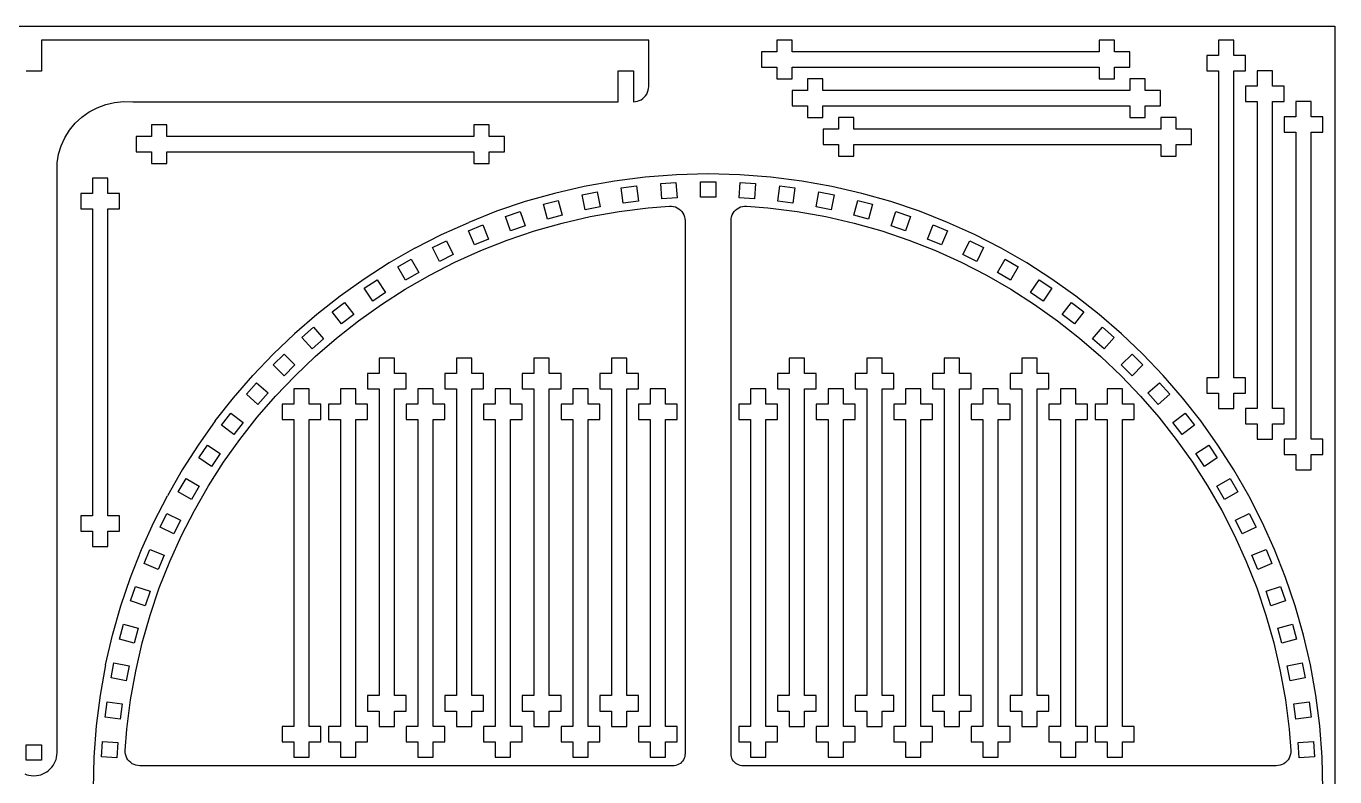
# Model space of a CAD drawing. Extents: x -254 to 254, y -148 to 148.
# Drawn here: x -1.5 to 254.3, y 1.3 to 148.1 of the extents above; entities that cross this region are included whole.
import ezdxf

# ---------------------------------------------------------------- set-up
doc = ezdxf.new("R2010")
doc.units = 0
doc.header["$MEASUREMENT"] = 0
doc.layers.get('0').update_dxf_attribs({"linetype": 'CONTINUOUS'})

msp = doc.modelspace()

# ---------------------------------------------------------------- linework, layer by layer
for p, q in [((-254.31, 148.06), (254.31, 148.06)), ((254.31, 148.06), (254.31, -148.06)), ((1.51, 145.33), (1.51, 139.29)), ((120.2, 145.33), (1.51, 145.33)), ((120.2, 136.29), (120.2, 145.33)), ((145.25, 145.33), (145.25, 143.05)), ((148.25, 145.33), (145.25, 145.33)), ((148.25, 143.05), (148.25, 145.33)), ((208.25, 145.33), (208.25, 143.05)), ((211.25, 145.33), (208.25, 145.33)), ((211.25, 143.05), (211.25, 145.33)), ((234.57, 145.33), (231.57, 145.33)), ((231.57, 145.33), (231.57, 142.33)), ((234.57, 142.33), (234.57, 145.33)), ((142.25, 143.05), (142.25, 140.05)), ((145.25, 143.05), (142.25, 143.05)), ((208.25, 143.05), (148.25, 143.05)), ((214.25, 143.05), (211.25, 143.05)), ((214.25, 140.05), (214.25, 143.05)), ((231.57, 142.33), (229.28, 142.33)), ((229.28, 142.33), (229.28, 139.33)), ((236.85, 142.33), (234.57, 142.33)), ((236.85, 139.33), (236.85, 142.33)), ((1.51, 139.29), (-1.49, 139.29)), ((114.2, 139.33), (117.2, 139.33)), ((114.2, 133.29), (114.2, 139.33)), ((117.2, 139.33), (117.2, 133.29)), ((142.25, 140.05), (145.25, 140.05)), ((145.25, 140.05), (145.25, 137.76)), ((148.25, 137.76), (148.25, 140.05)), ((148.25, 140.05), (208.25, 140.05)), ((208.25, 140.05), (208.25, 137.76)), ((211.25, 137.76), (211.25, 140.05)), ((211.25, 140.05), (214.25, 140.05)), ((229.28, 139.33), (231.57, 139.33)), ((231.57, 139.33), (231.57, 79.33)), ((234.57, 79.33), (234.57, 139.33)), ((234.57, 139.33), (236.85, 139.33)), ((242.14, 139.33), (239.14, 139.33)), ((239.14, 139.33), (239.14, 136.33)), ((242.14, 136.33), (242.14, 139.33)), ((120.1, 135.52), (120.18, 135.9)), ((120.18, 135.9), (120.2, 136.29)), ((145.25, 137.76), (148.25, 137.76)), ((151.25, 137.76), (151.25, 135.48)), ((154.25, 137.76), (151.25, 137.76)), ((154.25, 135.48), (154.25, 137.76)), ((208.25, 137.76), (211.25, 137.76)), ((214.25, 137.76), (214.25, 135.48)), ((217.25, 137.76), (214.25, 137.76)), ((217.25, 135.48), (217.25, 137.76)), ((239.14, 136.33), (236.85, 136.33)), ((236.85, 136.33), (236.85, 133.33)), ((244.42, 136.33), (242.14, 136.33)), ((244.42, 133.33), (244.42, 136.33)), ((14.05, 132.74), (15.78, 133.15)), ((15.78, 133.15), (17.55, 133.33)), ((17.55, 133.33), (19.33, 133.29)), ((19.33, 133.29), (114.2, 133.29)), ((117.2, 133.29), (117.6, 133.32)), ((117.6, 133.32), (117.98, 133.39)), ((117.98, 133.39), (118.35, 133.52)), ((118.35, 133.52), (118.7, 133.69)), ((118.7, 133.69), (119.03, 133.91)), ((119.03, 133.91), (119.33, 134.17)), ((119.33, 134.17), (119.58, 134.47)), ((119.58, 134.47), (119.8, 134.79)), ((119.8, 134.79), (119.98, 135.14)), ((119.98, 135.14), (120.1, 135.52)), ((148.25, 135.48), (148.25, 132.48)), ((151.25, 135.48), (148.25, 135.48)), ((214.25, 135.48), (154.25, 135.48)), ((220.25, 135.48), (217.25, 135.48)), ((220.25, 132.48), (220.25, 135.48)), ((236.85, 133.33), (239.14, 133.33)), ((239.14, 133.33), (239.14, 73.33)), ((242.14, 73.33), (242.14, 133.33)), ((242.14, 133.33), (244.42, 133.33)), ((249.71, 133.33), (246.71, 133.33)), ((246.71, 133.33), (246.71, 130.33)), ((249.71, 130.33), (249.71, 133.33)), ((9.38, 130.27), (10.82, 131.29)), ((10.82, 131.29), (12.38, 132.12)), ((12.38, 132.12), (14.05, 132.74)), ((148.25, 132.48), (151.25, 132.48)), ((151.25, 132.48), (151.25, 130.19)), ((154.25, 130.19), (154.25, 132.48)), ((154.25, 132.48), (214.25, 132.48)), ((214.25, 132.48), (214.25, 130.19)), ((217.25, 130.19), (217.25, 132.48)), ((217.25, 132.48), (220.25, 132.48)), ((6.97, 127.74), (8.09, 129.08)), ((8.09, 129.08), (9.38, 130.27)), ((23.01, 128.77), (23.01, 126.49)), ((26.01, 128.77), (23.01, 128.77)), ((26.01, 126.49), (26.01, 128.77)), ((86.01, 128.77), (86.01, 126.49)), ((89.01, 128.77), (86.01, 128.77)), ((89.01, 126.49), (89.01, 128.77)), ((151.25, 130.19), (154.25, 130.19)), ((154.28, 127.91), (154.28, 124.91)), ((157.28, 127.91), (154.28, 127.91)), ((157.28, 130.19), (157.28, 127.91)), ((160.28, 130.19), (157.28, 130.19)), ((160.28, 127.91), (160.28, 130.19)), ((220.28, 127.91), (160.28, 127.91)), ((214.25, 130.19), (217.25, 130.19)), ((220.28, 130.19), (220.28, 127.91)), ((223.28, 130.19), (220.28, 130.19)), ((223.28, 127.91), (223.28, 130.19)), ((226.28, 127.91), (223.28, 127.91)), ((226.28, 124.91), (226.28, 127.91)), ((246.71, 130.33), (244.42, 130.33)), ((244.42, 130.33), (244.42, 127.33)), ((251.99, 130.33), (249.71, 130.33)), ((251.99, 127.33), (251.99, 130.33)), ((5.32, 124.68), (6.04, 126.26)), ((6.04, 126.26), (6.97, 127.74)), ((20.01, 126.49), (20.01, 123.49)), ((23.01, 126.49), (20.01, 126.49)), ((86.01, 126.49), (26.01, 126.49)), ((92.01, 126.49), (89.01, 126.49)), ((92.01, 123.49), (92.01, 126.49)), ((244.42, 127.33), (246.71, 127.33)), ((246.71, 127.33), (246.71, 67.33)), ((249.71, 67.33), (249.71, 127.33)), ((249.71, 127.33), (251.99, 127.33)), ((4.54, 121.32), (4.82, 123.03)), ((4.82, 123.03), (5.32, 124.68)), ((20.01, 123.49), (23.01, 123.49)), ((23.01, 123.49), (23.01, 121.2)), ((26.01, 121.2), (26.01, 123.49)), ((26.01, 123.49), (86.01, 123.49)), ((86.01, 123.49), (86.01, 121.2)), ((89.01, 121.2), (89.01, 123.49)), ((89.01, 123.49), (92.01, 123.49)), ((154.28, 124.91), (157.28, 124.91)), ((157.28, 124.91), (157.28, 122.62)), ((160.28, 122.62), (160.28, 124.91)), ((160.28, 124.91), (220.28, 124.91)), ((220.28, 124.91), (220.28, 122.62)), ((223.28, 122.62), (223.28, 124.91)), ((223.28, 124.91), (226.28, 124.91)), ((4.54, 6.05), (4.54, 121.32)), ((23.01, 121.2), (26.01, 121.2)), ((86.01, 121.2), (89.01, 121.2)), ((157.28, 122.62), (160.28, 122.62)), ((220.28, 122.62), (223.28, 122.62)), ((14.49, 118.36), (11.49, 118.36)), ((11.49, 118.36), (11.49, 115.36)), ((14.49, 115.36), (14.49, 118.36)), ((113.49, 117.78), (107.58, 116.72)), ((119.51, 118.54), (113.49, 117.78)), ((125.61, 119), (119.51, 118.54)), ((131.8, 119.16), (125.61, 119)), ((137.98, 119), (131.8, 119.16)), ((144.08, 118.54), (137.98, 119)), ((150.1, 117.78), (144.08, 118.54)), ((156.02, 116.72), (150.1, 117.78)), ((11.49, 115.36), (9.2, 115.36)), ((9.2, 115.36), (9.2, 112.36)), ((16.77, 115.36), (14.49, 115.36)), ((16.77, 112.36), (16.77, 115.36)), ((101.76, 115.38), (96.06, 113.76)), ((107.58, 116.72), (101.76, 115.38)), ((107.17, 115.09), (110.11, 115.67)), ((110.11, 115.67), (110.7, 112.73)), ((114.82, 116.45), (117.79, 116.84)), ((115.21, 113.48), (114.82, 116.45)), ((117.79, 116.84), (118.18, 113.87)), ((122.54, 117.31), (125.53, 117.51)), ((122.73, 114.32), (122.54, 117.31)), ((125.53, 117.51), (125.73, 114.51)), ((130.3, 114.66), (130.3, 117.66)), ((130.3, 117.66), (133.3, 117.66)), ((133.3, 117.66), (133.3, 114.66)), ((137.87, 114.51), (138.06, 117.51)), ((138.06, 117.51), (141.06, 117.31)), ((141.06, 117.31), (140.86, 114.32)), ((145.41, 113.87), (145.8, 116.84)), ((145.8, 116.84), (148.78, 116.45)), ((148.78, 116.45), (148.38, 113.48)), ((152.9, 112.73), (153.48, 115.67)), ((153.48, 115.67), (156.42, 115.09)), ((161.83, 115.38), (156.02, 116.72)), ((167.53, 113.76), (161.83, 115.38)), ((96.06, 113.76), (90.47, 111.87)), ((99.63, 113.23), (102.52, 114.01)), ((100.4, 110.33), (99.63, 113.23)), ((102.52, 114.01), (103.3, 111.11)), ((107.75, 112.15), (107.17, 115.09)), ((110.7, 112.73), (107.75, 112.15)), ((114.4, 111.84), (120.11, 112.56)), ((118.18, 113.87), (115.21, 113.48)), ((120.11, 112.56), (124.29, 112.88)), ((125.73, 114.51), (122.73, 114.32)), ((124.29, 112.88), (124.68, 112.88)), ((124.68, 112.88), (125.06, 112.82)), ((125.06, 112.82), (125.43, 112.71)), ((125.43, 112.71), (125.78, 112.55)), ((125.78, 112.55), (126.11, 112.35)), ((133.3, 114.66), (130.3, 114.66)), ((137.48, 112.35), (137.81, 112.55)), ((137.81, 112.55), (138.16, 112.71)), ((140.86, 114.32), (137.87, 114.51)), ((138.16, 112.71), (138.53, 112.82)), ((138.53, 112.82), (138.91, 112.88)), ((138.91, 112.88), (139.3, 112.88)), ((139.3, 112.88), (143.48, 112.56)), ((143.48, 112.56), (149.19, 111.84)), ((148.38, 113.48), (145.41, 113.87)), ((155.84, 112.15), (152.9, 112.73)), ((156.42, 115.09), (155.84, 112.15)), ((160.29, 111.11), (161.07, 114.01)), ((161.07, 114.01), (163.97, 113.23)), ((163.97, 113.23), (163.19, 110.33)), ((173.12, 111.87), (167.53, 113.76)), ((9.2, 112.36), (11.49, 112.36)), ((11.49, 112.36), (11.49, 52.36)), ((14.49, 52.36), (14.49, 112.36)), ((14.49, 112.36), (16.77, 112.36)), ((90.47, 111.87), (85.01, 109.71)), ((92.22, 110.88), (95.06, 111.84)), ((93.19, 108.04), (92.22, 110.88)), ((95.06, 111.84), (96.03, 109)), ((103.3, 111.11), (100.4, 110.33)), ((103.26, 109.56), (108.78, 110.83)), ((108.78, 110.83), (114.4, 111.84)), ((126.11, 112.35), (126.4, 112.11)), ((126.4, 112.11), (126.66, 111.82)), ((126.66, 111.82), (126.89, 111.51)), ((126.89, 111.51), (127.06, 111.16)), ((127.06, 111.16), (127.19, 110.8)), ((127.19, 110.8), (127.27, 110.42)), ((127.27, 110.42), (127.29, 110.04)), ((127.29, 110.04), (127.29, 5.88)), ((136.3, 110.04), (136.32, 110.42)), ((136.3, 5.88), (136.3, 110.04)), ((136.32, 110.42), (136.4, 110.8)), ((136.4, 110.8), (136.53, 111.16)), ((136.53, 111.16), (136.71, 111.51)), ((136.71, 111.51), (136.93, 111.82)), ((136.93, 111.82), (137.19, 112.11)), ((137.19, 112.11), (137.48, 112.35)), ((149.19, 111.84), (154.81, 110.83)), ((154.81, 110.83), (160.33, 109.56)), ((163.19, 110.33), (160.29, 111.11)), ((167.56, 109), (168.53, 111.84)), ((168.53, 111.84), (171.37, 110.88)), ((171.37, 110.88), (170.41, 108.04)), ((178.58, 109.71), (173.12, 111.87)), ((79.69, 107.31), (85.01, 109.71)), ((84.99, 108.05), (87.76, 109.2)), ((86.13, 105.28), (84.99, 108.05)), ((87.76, 109.2), (88.91, 106.43)), ((92.54, 106.23), (97.84, 108.02)), ((96.03, 109), (93.19, 108.04)), ((97.84, 108.02), (103.26, 109.56)), ((160.33, 109.56), (165.75, 108.02)), ((165.75, 108.02), (171.05, 106.23)), ((170.41, 108.04), (167.56, 109)), ((174.69, 106.43), (175.83, 109.2)), ((175.83, 109.2), (178.6, 108.05)), ((178.6, 108.05), (177.46, 105.28)), ((183.9, 107.31), (178.58, 109.71)), ((74.51, 104.65), (79.69, 107.31)), ((77.95, 104.76), (80.64, 106.08)), ((80.64, 106.08), (81.97, 103.39)), ((88.91, 106.43), (86.13, 105.28)), ((87.35, 104.18), (92.54, 106.23)), ((171.05, 106.23), (176.24, 104.18)), ((177.46, 105.28), (174.69, 106.43)), ((181.62, 103.39), (182.95, 106.08)), ((182.95, 106.08), (185.64, 104.76)), ((189.08, 104.65), (183.9, 107.31)), ((74.51, 104.65), (69.47, 101.76)), ((71.15, 101.01), (73.75, 102.51)), ((73.75, 102.51), (75.25, 99.91)), ((79.28, 102.07), (77.95, 104.76)), ((81.97, 103.39), (79.28, 102.07)), ((82.3, 101.89), (87.35, 104.18)), ((176.24, 104.18), (181.29, 101.89)), ((184.31, 102.07), (181.62, 103.39)), ((185.64, 104.76), (184.31, 102.07)), ((188.35, 99.91), (189.85, 102.51)), ((194.12, 101.76), (189.08, 104.65)), ((189.85, 102.51), (192.44, 101.01)), ((69.47, 101.76), (64.6, 98.63)), ((72.65, 98.41), (71.15, 101.01)), ((75.25, 99.91), (72.65, 98.41)), ((77.38, 99.37), (82.3, 101.89)), ((181.29, 101.89), (186.22, 99.37)), ((190.94, 98.41), (188.35, 99.91)), ((192.44, 101.01), (190.94, 98.41)), ((198.99, 98.63), (194.12, 101.76)), ((64.6, 98.63), (59.88, 95.28)), ((64.6, 96.82), (67.1, 98.49)), ((67.1, 98.49), (68.76, 96)), ((72.59, 96.62), (77.38, 99.37)), ((186.22, 99.37), (191, 96.62)), ((194.83, 96), (196.49, 98.49)), ((196.49, 98.49), (198.99, 96.82)), ((203.71, 95.28), (198.99, 98.63)), ((59.88, 95.28), (55.34, 91.71)), ((66.27, 94.33), (64.6, 96.82)), ((68.76, 96), (66.27, 94.33)), ((67.96, 93.65), (72.59, 96.62)), ((191, 96.62), (195.63, 93.65)), ((197.32, 94.33), (194.83, 96)), ((198.99, 96.82), (197.32, 94.33)), ((208.25, 91.71), (203.71, 95.28)), ((58.35, 92.22), (60.73, 94.05)), ((60.17, 89.84), (58.35, 92.22)), ((60.73, 94.05), (62.55, 91.67)), ((63.48, 90.47), (67.96, 93.65)), ((195.63, 93.65), (200.11, 90.47)), ((201.04, 91.67), (202.86, 94.05)), ((202.86, 94.05), (205.24, 92.22)), ((205.24, 92.22), (203.42, 89.84)), ((55.34, 91.71), (50.98, 87.93)), ((59.17, 87.08), (63.48, 90.47)), ((62.55, 91.67), (60.17, 89.84)), ((200.11, 90.47), (204.42, 87.08)), ((203.42, 89.84), (201.04, 91.67)), ((212.61, 87.93), (208.25, 91.71)), ((50.98, 87.93), (46.81, 83.95)), ((52.41, 87.22), (54.66, 89.19)), ((54.38, 84.96), (52.41, 87.22)), ((54.66, 89.19), (56.64, 86.94)), ((55.02, 83.49), (59.17, 87.08)), ((204.42, 87.08), (208.57, 83.49)), ((206.95, 86.94), (208.93, 89.19)), ((208.93, 89.19), (211.19, 87.22)), ((211.19, 87.22), (209.21, 84.96)), ((216.78, 83.95), (212.61, 87.93)), ((56.64, 86.94), (54.38, 84.96)), ((209.21, 84.96), (206.95, 86.94)), ((42.83, 79.78), (46.81, 83.95)), ((46.8, 81.84), (48.92, 83.96)), ((48.92, 83.96), (51.05, 81.84)), ((51.06, 79.7), (55.02, 83.49)), ((70.49, 83.17), (67.49, 83.17)), ((67.49, 83.17), (67.49, 80.17)), ((70.49, 80.17), (70.49, 83.17)), ((85.63, 83.17), (82.63, 83.17)), ((82.63, 83.17), (82.63, 80.17)), ((85.63, 80.17), (85.63, 83.17)), ((100.77, 83.17), (97.77, 83.17)), ((97.77, 83.17), (97.77, 80.17)), ((100.77, 80.17), (100.77, 83.17)), ((115.91, 83.17), (112.91, 83.17)), ((112.91, 83.17), (112.91, 80.17)), ((115.91, 80.17), (115.91, 83.17)), ((150.68, 83.17), (147.68, 83.17)), ((147.68, 83.17), (147.68, 80.17)), ((150.68, 80.17), (150.68, 83.17)), ((165.82, 83.17), (162.82, 83.17)), ((162.82, 83.17), (162.82, 80.17)), ((165.82, 80.17), (165.82, 83.17)), ((180.96, 83.17), (177.96, 83.17)), ((177.96, 83.17), (177.96, 80.17)), ((180.96, 80.17), (180.96, 83.17)), ((196.1, 83.17), (193.1, 83.17)), ((193.1, 83.17), (193.1, 80.17)), ((196.1, 80.17), (196.1, 83.17)), ((208.57, 83.49), (212.54, 79.7)), ((212.55, 81.84), (214.67, 83.96)), ((214.67, 83.96), (216.79, 81.84)), ((220.76, 79.78), (216.78, 83.95)), ((39.05, 75.42), (42.83, 79.78)), ((48.92, 79.71), (46.8, 81.84)), ((47.27, 75.74), (51.06, 79.7)), ((51.05, 81.84), (48.92, 79.71)), ((67.49, 80.17), (65.2, 80.17)), ((65.2, 80.17), (65.2, 77.17)), ((72.77, 80.17), (70.49, 80.17)), ((72.77, 77.17), (72.77, 80.17)), ((82.63, 80.17), (80.35, 80.17)), ((80.35, 80.17), (80.35, 77.17)), ((87.92, 80.17), (85.63, 80.17)), ((87.92, 77.17), (87.92, 80.17)), ((97.77, 80.17), (95.49, 80.17)), ((95.49, 80.17), (95.49, 77.17)), ((103.06, 80.17), (100.77, 80.17)), ((103.06, 77.17), (103.06, 80.17)), ((112.91, 80.17), (110.63, 80.17)), ((110.63, 80.17), (110.63, 77.17)), ((118.2, 80.17), (115.91, 80.17)), ((118.2, 77.17), (118.2, 80.17)), ((147.68, 80.17), (145.39, 80.17)), ((145.39, 80.17), (145.39, 77.17)), ((152.96, 80.17), (150.68, 80.17)), ((152.96, 77.17), (152.96, 80.17)), ((162.82, 80.17), (160.53, 80.17)), ((160.53, 80.17), (160.53, 77.17)), ((168.11, 80.17), (165.82, 80.17)), ((168.11, 77.17), (168.11, 80.17)), ((177.96, 80.17), (175.68, 80.17)), ((175.68, 80.17), (175.68, 77.17)), ((183.25, 80.17), (180.96, 80.17)), ((183.25, 77.17), (183.25, 80.17)), ((193.1, 80.17), (190.82, 80.17)), ((190.82, 80.17), (190.82, 77.17)), ((198.39, 80.17), (196.1, 80.17)), ((198.39, 77.17), (198.39, 80.17)), ((212.54, 79.7), (216.32, 75.74)), ((214.67, 79.71), (212.55, 81.84)), ((216.79, 81.84), (214.67, 79.71)), ((224.54, 75.42), (220.76, 79.78)), ((231.57, 79.33), (229.28, 79.33)), ((229.28, 79.33), (229.28, 76.33)), ((236.85, 79.33), (234.57, 79.33)), ((236.85, 76.33), (236.85, 79.33)), ((41.57, 76.1), (43.54, 78.35)), ((43.54, 78.35), (45.8, 76.38)), ((53.81, 77.17), (50.81, 77.17)), ((50.81, 77.17), (50.81, 74.17)), ((53.81, 74.17), (53.81, 77.17)), ((62.92, 77.17), (59.92, 77.17)), ((59.92, 77.17), (59.92, 74.17)), ((62.92, 74.17), (62.92, 77.17)), ((65.2, 77.17), (67.49, 77.17)), ((67.49, 77.17), (67.49, 17.17)), ((70.49, 17.17), (70.49, 77.17)), ((70.49, 77.17), (72.77, 77.17)), ((78.06, 77.17), (75.06, 77.17)), ((75.06, 77.17), (75.06, 74.17)), ((78.06, 74.17), (78.06, 77.17)), ((80.35, 77.17), (82.63, 77.17)), ((82.63, 77.17), (82.63, 17.17)), ((85.63, 17.17), (85.63, 77.17)), ((85.63, 77.17), (87.92, 77.17)), ((93.2, 77.17), (90.2, 77.17)), ((90.2, 77.17), (90.2, 74.17)), ((93.2, 74.17), (93.2, 77.17)), ((95.49, 77.17), (97.77, 77.17)), ((97.77, 77.17), (97.77, 17.17)), ((100.77, 17.17), (100.77, 77.17)), ((100.77, 77.17), (103.06, 77.17)), ((108.34, 77.17), (105.34, 77.17)), ((105.34, 77.17), (105.34, 74.17)), ((108.34, 74.17), (108.34, 77.17)), ((110.63, 77.17), (112.91, 77.17)), ((112.91, 77.17), (112.91, 17.17)), ((115.91, 17.17), (115.91, 77.17)), ((115.91, 77.17), (118.2, 77.17)), ((123.48, 77.17), (120.48, 77.17)), ((120.48, 77.17), (120.48, 74.17)), ((123.48, 74.17), (123.48, 77.17)), ((140.11, 77.17), (140.11, 74.17)), ((143.11, 77.17), (140.11, 77.17)), ((143.11, 74.17), (143.11, 77.17)), ((145.39, 77.17), (147.68, 77.17)), ((147.68, 77.17), (147.68, 17.17)), ((150.68, 17.17), (150.68, 77.17)), ((150.68, 77.17), (152.96, 77.17)), ((158.25, 77.17), (155.25, 77.17)), ((155.25, 77.17), (155.25, 74.17)), ((158.25, 74.17), (158.25, 77.17)), ((160.53, 77.17), (162.82, 77.17)), ((162.82, 77.17), (162.82, 17.17)), ((165.82, 17.17), (165.82, 77.17)), ((165.82, 77.17), (168.11, 77.17)), ((173.39, 77.17), (170.39, 77.17)), ((170.39, 77.17), (170.39, 74.17)), ((173.39, 74.17), (173.39, 77.17)), ((175.68, 77.17), (177.96, 77.17)), ((177.96, 77.17), (177.96, 17.17)), ((180.96, 17.17), (180.96, 77.17)), ((180.96, 77.17), (183.25, 77.17)), ((188.53, 77.17), (185.53, 77.17)), ((185.53, 77.17), (185.53, 74.17)), ((188.53, 74.17), (188.53, 77.17)), ((190.82, 77.17), (193.1, 77.17)), ((193.1, 77.17), (193.1, 17.17)), ((196.1, 17.17), (196.1, 77.17)), ((196.1, 77.17), (198.39, 77.17)), ((203.67, 77.17), (200.67, 77.17)), ((200.67, 77.17), (200.67, 74.17)), ((203.67, 74.17), (203.67, 77.17)), ((212.78, 77.17), (209.78, 77.17)), ((209.78, 77.17), (209.78, 74.17)), ((212.78, 74.17), (212.78, 77.17)), ((217.79, 76.38), (220.05, 78.35)), ((220.05, 78.35), (222.03, 76.1)), ((35.48, 70.87), (39.05, 75.42)), ((43.82, 74.12), (41.57, 76.1)), ((43.68, 71.59), (47.27, 75.74)), ((45.8, 76.38), (43.82, 74.12)), ((216.32, 75.74), (219.91, 71.59)), ((219.77, 74.12), (217.79, 76.38)), ((222.03, 76.1), (219.77, 74.12)), ((228.11, 70.87), (224.54, 75.42)), ((229.28, 76.33), (231.57, 76.33)), ((231.57, 76.33), (231.57, 73.33)), ((234.57, 76.33), (236.85, 76.33)), ((234.57, 73.33), (234.57, 76.33)), ((36.71, 70.03), (38.54, 72.41)), ((38.54, 72.41), (40.92, 70.59)), ((50.81, 74.17), (48.53, 74.17)), ((48.53, 74.17), (48.53, 71.17)), ((56.1, 74.17), (53.81, 74.17)), ((56.1, 71.17), (56.1, 74.17)), ((59.92, 74.17), (57.63, 74.17)), ((57.63, 74.17), (57.63, 71.17)), ((65.2, 74.17), (62.92, 74.17)), ((65.2, 71.17), (65.2, 74.17)), ((75.06, 74.17), (72.77, 74.17)), ((72.77, 74.17), (72.77, 71.17)), ((80.35, 74.17), (78.06, 74.17)), ((80.35, 71.17), (80.35, 74.17)), ((90.2, 74.17), (87.92, 74.17)), ((87.92, 74.17), (87.92, 71.17)), ((95.49, 74.17), (93.2, 74.17)), ((95.49, 71.17), (95.49, 74.17)), ((105.34, 74.17), (103.06, 74.17)), ((103.06, 74.17), (103.06, 71.17)), ((110.63, 74.17), (108.34, 74.17)), ((110.63, 71.17), (110.63, 74.17)), ((120.48, 74.17), (118.2, 74.17)), ((118.2, 74.17), (118.2, 71.17)), ((125.77, 74.17), (123.48, 74.17)), ((125.77, 71.17), (125.77, 74.17)), ((137.82, 74.17), (137.82, 71.17)), ((140.11, 74.17), (137.82, 74.17)), ((145.39, 74.17), (143.11, 74.17)), ((145.39, 71.17), (145.39, 74.17)), ((155.25, 74.17), (152.96, 74.17)), ((152.96, 74.17), (152.96, 71.17)), ((160.53, 74.17), (158.25, 74.17)), ((160.53, 71.17), (160.53, 74.17)), ((170.39, 74.17), (168.11, 74.17)), ((168.11, 74.17), (168.11, 71.17)), ((175.68, 74.17), (173.39, 74.17)), ((175.68, 71.17), (175.68, 74.17)), ((185.53, 74.17), (183.25, 74.17)), ((183.25, 74.17), (183.25, 71.17)), ((190.82, 74.17), (188.53, 74.17)), ((190.82, 71.17), (190.82, 74.17)), ((200.67, 74.17), (198.39, 74.17)), ((198.39, 74.17), (198.39, 71.17)), ((205.96, 74.17), (203.67, 74.17)), ((205.96, 71.17), (205.96, 74.17)), ((209.78, 74.17), (207.49, 74.17)), ((207.49, 74.17), (207.49, 71.17)), ((215.06, 74.17), (212.78, 74.17)), ((215.06, 71.17), (215.06, 74.17)), ((222.67, 70.59), (225.05, 72.41)), ((225.05, 72.41), (226.88, 70.03)), ((231.57, 73.33), (234.57, 73.33)), ((239.14, 73.33), (236.85, 73.33)), ((236.85, 73.33), (236.85, 70.33)), ((244.42, 73.33), (242.14, 73.33)), ((244.42, 70.33), (244.42, 73.33)), ((35.48, 70.87), (32.13, 66.16)), ((39.09, 68.21), (36.71, 70.03)), ((40.92, 70.59), (39.09, 68.21)), ((40.29, 67.28), (43.68, 71.59)), ((48.53, 71.17), (50.81, 71.17)), ((50.81, 71.17), (50.81, 11.17)), ((53.81, 11.17), (53.81, 71.17)), ((53.81, 71.17), (56.1, 71.17)), ((57.63, 71.17), (59.92, 71.17)), ((59.92, 71.17), (59.92, 11.17)), ((62.92, 11.17), (62.92, 71.17)), ((62.92, 71.17), (65.2, 71.17)), ((72.77, 71.17), (75.06, 71.17)), ((75.06, 71.17), (75.06, 11.17)), ((78.06, 11.17), (78.06, 71.17)), ((78.06, 71.17), (80.35, 71.17)), ((87.92, 71.17), (90.2, 71.17)), ((90.2, 71.17), (90.2, 11.17)), ((93.2, 11.17), (93.2, 71.17)), ((93.2, 71.17), (95.49, 71.17)), ((103.06, 71.17), (105.34, 71.17)), ((105.34, 71.17), (105.34, 11.17)), ((108.34, 11.17), (108.34, 71.17)), ((108.34, 71.17), (110.63, 71.17)), ((118.2, 71.17), (120.48, 71.17)), ((120.48, 71.17), (120.48, 11.17)), ((123.48, 11.17), (123.48, 71.17)), ((123.48, 71.17), (125.77, 71.17)), ((137.82, 71.17), (140.11, 71.17)), ((140.11, 71.17), (140.11, 11.17)), ((143.11, 71.17), (145.39, 71.17)), ((143.11, 11.17), (143.11, 71.17)), ((152.96, 71.17), (155.25, 71.17)), ((155.25, 71.17), (155.25, 11.17)), ((158.25, 71.17), (160.53, 71.17)), ((158.25, 11.17), (158.25, 71.17)), ((168.11, 71.17), (170.39, 71.17)), ((170.39, 71.17), (170.39, 11.17)), ((173.39, 11.17), (173.39, 71.17)), ((173.39, 71.17), (175.68, 71.17)), ((183.25, 71.17), (185.53, 71.17)), ((185.53, 71.17), (185.53, 11.17)), ((188.53, 11.17), (188.53, 71.17)), ((188.53, 71.17), (190.82, 71.17)), ((198.39, 71.17), (200.67, 71.17)), ((200.67, 71.17), (200.67, 11.17)), ((203.67, 11.17), (203.67, 71.17)), ((203.67, 71.17), (205.96, 71.17)), ((207.49, 71.17), (209.78, 71.17)), ((209.78, 71.17), (209.78, 11.17)), ((212.78, 11.17), (212.78, 71.17)), ((212.78, 71.17), (215.06, 71.17)), ((219.91, 71.59), (223.3, 67.28)), ((224.5, 68.21), (222.67, 70.59)), ((226.88, 70.03), (224.5, 68.21)), ((231.46, 66.16), (228.11, 70.87)), ((236.85, 70.33), (239.14, 70.33)), ((239.14, 70.33), (239.14, 67.33)), ((242.14, 70.33), (244.42, 70.33)), ((242.14, 67.33), (242.14, 70.33)), ((37.11, 62.8), (40.29, 67.28)), ((223.3, 67.28), (226.48, 62.8)), ((239.14, 67.33), (242.14, 67.33)), ((246.71, 67.33), (244.42, 67.33)), ((244.42, 67.33), (244.42, 64.33)), ((251.99, 67.33), (249.71, 67.33)), ((251.99, 64.33), (251.99, 67.33)), ((32.13, 66.16), (29, 61.29)), ((32.27, 63.66), (33.94, 66.16)), ((33.94, 66.16), (36.43, 64.49)), ((36.43, 64.49), (34.76, 62)), ((227.16, 64.49), (229.66, 66.16)), ((228.83, 62), (227.16, 64.49)), ((229.66, 66.16), (231.32, 63.66)), ((234.59, 61.29), (231.46, 66.16)), ((244.42, 64.33), (246.71, 64.33)), ((246.71, 64.33), (246.71, 61.33)), ((249.71, 64.33), (251.99, 64.33)), ((249.71, 61.33), (249.71, 64.33)), ((34.76, 62), (32.27, 63.66)), ((34.14, 58.17), (37.11, 62.8)), ((226.48, 62.8), (229.45, 58.17)), ((231.32, 63.66), (228.83, 62)), ((29, 61.29), (26.11, 56.25)), ((28.25, 57.01), (29.75, 59.61)), ((29.75, 59.61), (32.35, 58.11)), ((231.24, 58.11), (233.84, 59.61)), ((233.84, 59.61), (235.34, 57.01)), ((237.48, 56.25), (234.59, 61.29)), ((246.71, 61.33), (249.71, 61.33)), ((30.85, 55.51), (28.25, 57.01)), ((32.35, 58.11), (30.85, 55.51)), ((31.39, 53.38), (34.14, 58.17)), ((229.45, 58.17), (232.2, 53.38)), ((232.74, 55.51), (231.24, 58.11)), ((235.34, 57.01), (232.74, 55.51)), ((23.45, 51.07), (26.11, 56.25)), ((240.14, 51.07), (237.48, 56.25)), ((11.49, 52.36), (9.2, 52.36)), ((9.2, 52.36), (9.2, 49.36)), ((16.77, 52.36), (14.49, 52.36)), ((16.77, 49.36), (16.77, 52.36)), ((24.68, 50.12), (26, 52.81)), ((26, 52.81), (28.69, 51.48)), ((28.69, 51.48), (27.37, 48.79)), ((28.86, 48.46), (31.39, 53.38)), ((232.2, 53.38), (234.73, 48.46)), ((234.9, 51.48), (237.59, 52.81)), ((236.22, 48.79), (234.9, 51.48)), ((237.59, 52.81), (238.92, 50.12)), ((9.2, 49.36), (11.49, 49.36)), ((11.49, 49.36), (11.49, 46.36)), ((14.49, 49.36), (16.77, 49.36)), ((14.49, 46.36), (14.49, 49.36)), ((21.05, 45.75), (23.45, 51.07)), ((27.37, 48.79), (24.68, 50.12)), ((238.92, 50.12), (236.22, 48.79)), ((242.54, 45.75), (240.14, 51.07)), ((11.49, 46.36), (14.49, 46.36)), ((26.58, 43.4), (28.86, 48.46)), ((234.73, 48.46), (237.01, 43.4)), ((18.89, 40.29), (21.05, 45.75)), ((21.56, 43), (22.71, 45.77)), ((22.71, 45.77), (25.48, 44.63)), ((25.48, 44.63), (24.33, 41.85)), ((238.11, 44.63), (240.88, 45.77)), ((239.26, 41.85), (238.11, 44.63)), ((240.88, 45.77), (242.03, 43)), ((244.7, 40.29), (242.54, 45.75)), ((24.33, 41.85), (21.56, 43)), ((24.53, 38.22), (26.58, 43.4)), ((237.01, 43.4), (239.06, 38.22)), ((242.03, 43), (239.26, 41.85)), ((17, 34.7), (18.89, 40.29)), ((18.92, 35.7), (19.88, 38.54)), ((19.88, 38.54), (22.72, 37.57)), ((240.87, 37.57), (243.71, 38.54)), ((243.71, 38.54), (244.68, 35.7)), ((246.59, 34.7), (244.7, 40.29)), ((22.72, 37.57), (21.76, 34.73)), ((22.74, 32.92), (24.53, 38.22)), ((239.06, 38.22), (240.85, 32.92)), ((241.83, 34.73), (240.87, 37.57)), ((15.38, 29), (17, 34.7)), ((21.76, 34.73), (18.92, 35.7)), ((244.68, 35.7), (241.83, 34.73)), ((248.21, 29), (246.59, 34.7)), ((16.75, 28.24), (17.53, 31.13)), ((17.53, 31.13), (20.43, 30.36)), ((21.2, 27.5), (22.74, 32.92)), ((240.85, 32.92), (242.39, 27.5)), ((243.16, 30.36), (246.06, 31.13)), ((246.06, 31.13), (246.84, 28.24)), ((14.04, 23.18), (15.38, 29)), ((19.65, 27.46), (16.75, 28.24)), ((20.43, 30.36), (19.65, 27.46)), ((243.94, 27.46), (243.16, 30.36)), ((246.84, 28.24), (243.94, 27.46)), ((249.55, 23.18), (248.21, 29)), ((19.93, 21.98), (21.2, 27.5)), ((242.39, 27.5), (243.66, 21.98)), ((14.04, 23.18), (12.98, 17.27)), ((15.09, 20.65), (15.67, 23.59)), ((15.67, 23.59), (18.61, 23.01)), ((244.98, 23.01), (247.92, 23.59)), ((247.92, 23.59), (248.5, 20.65)), ((250.61, 17.27), (249.55, 23.18)), ((18.03, 20.06), (15.09, 20.65)), ((18.61, 23.01), (18.03, 20.06)), ((18.92, 16.36), (19.93, 21.98)), ((243.66, 21.98), (244.67, 16.36)), ((245.56, 20.06), (244.98, 23.01)), ((248.5, 20.65), (245.56, 20.06)), ((12.98, 17.27), (12.22, 11.25)), ((13.92, 12.97), (14.31, 15.94)), ((14.31, 15.94), (17.28, 15.55)), ((17.28, 15.55), (16.89, 12.58)), ((18.2, 10.64), (18.92, 16.36)), ((65.2, 17.17), (65.2, 14.17)), ((67.49, 17.17), (65.2, 17.17)), ((72.77, 17.17), (70.49, 17.17)), ((72.77, 14.17), (72.77, 17.17)), ((80.35, 17.17), (80.35, 14.17)), ((82.63, 17.17), (80.35, 17.17)), ((87.92, 17.17), (85.63, 17.17)), ((87.92, 14.17), (87.92, 17.17)), ((95.49, 17.17), (95.49, 14.17)), ((97.77, 17.17), (95.49, 17.17)), ((103.06, 17.17), (100.77, 17.17)), ((103.06, 14.17), (103.06, 17.17)), ((110.63, 17.17), (110.63, 14.17)), ((112.91, 17.17), (110.63, 17.17)), ((118.2, 17.17), (115.91, 17.17)), ((118.2, 14.17), (118.2, 17.17)), ((147.68, 17.17), (145.39, 17.17)), ((145.39, 17.17), (145.39, 14.17)), ((152.96, 17.17), (150.68, 17.17)), ((152.96, 14.17), (152.96, 17.17)), ((162.82, 17.17), (160.53, 17.17)), ((160.53, 17.17), (160.53, 14.17)), ((168.11, 17.17), (165.82, 17.17)), ((168.11, 14.17), (168.11, 17.17)), ((177.96, 17.17), (175.68, 17.17)), ((175.68, 17.17), (175.68, 14.17)), ((183.25, 17.17), (180.96, 17.17)), ((183.25, 14.17), (183.25, 17.17)), ((193.1, 17.17), (190.82, 17.17)), ((190.82, 17.17), (190.82, 14.17)), ((198.39, 17.17), (196.1, 17.17)), ((198.39, 14.17), (198.39, 17.17)), ((244.67, 16.36), (245.4, 10.64)), ((246.31, 15.55), (249.28, 15.94)), ((246.7, 12.58), (246.31, 15.55)), ((249.28, 15.94), (249.67, 12.97)), ((251.37, 11.25), (250.61, 17.27)), ((16.89, 12.58), (13.92, 12.97)), ((65.2, 14.17), (67.49, 14.17)), ((67.49, 14.17), (67.49, 11.17)), ((70.49, 14.17), (72.77, 14.17)), ((70.49, 11.17), (70.49, 14.17)), ((80.35, 14.17), (82.63, 14.17)), ((82.63, 14.17), (82.63, 11.17)), ((85.63, 14.17), (87.92, 14.17)), ((85.63, 11.17), (85.63, 14.17)), ((95.49, 14.17), (97.77, 14.17)), ((97.77, 14.17), (97.77, 11.17)), ((100.77, 14.17), (103.06, 14.17)), ((100.77, 11.17), (100.77, 14.17)), ((110.63, 14.17), (112.91, 14.17)), ((112.91, 14.17), (112.91, 11.17)), ((115.91, 14.17), (118.2, 14.17)), ((115.91, 11.17), (115.91, 14.17)), ((145.39, 14.17), (147.68, 14.17)), ((147.68, 14.17), (147.68, 11.17)), ((150.68, 14.17), (152.96, 14.17)), ((150.68, 11.17), (150.68, 14.17)), ((160.53, 14.17), (162.82, 14.17)), ((162.82, 14.17), (162.82, 11.17)), ((165.82, 14.17), (168.11, 14.17)), ((165.82, 11.17), (165.82, 14.17)), ((175.68, 14.17), (177.96, 14.17)), ((177.96, 14.17), (177.96, 11.17)), ((180.96, 14.17), (183.25, 14.17)), ((180.96, 11.17), (180.96, 14.17)), ((190.82, 14.17), (193.1, 14.17)), ((193.1, 14.17), (193.1, 11.17)), ((196.1, 14.17), (198.39, 14.17)), ((196.1, 11.17), (196.1, 14.17)), ((249.67, 12.97), (246.7, 12.58)), ((12.22, 11.25), (11.75, 5.15)), ((17.88, 6.47), (18.2, 10.64)), ((48.53, 11.17), (48.53, 8.17)), ((50.81, 11.17), (48.53, 11.17)), ((56.1, 11.17), (53.81, 11.17)), ((56.1, 8.17), (56.1, 11.17)), ((57.63, 11.17), (57.63, 8.17)), ((59.92, 11.17), (57.63, 11.17)), ((65.2, 11.17), (62.92, 11.17)), ((65.2, 8.17), (65.2, 11.17)), ((67.49, 11.17), (70.49, 11.17)), ((72.77, 11.17), (72.77, 8.17)), ((75.06, 11.17), (72.77, 11.17)), ((80.35, 11.17), (78.06, 11.17)), ((80.35, 8.17), (80.35, 11.17)), ((82.63, 11.17), (85.63, 11.17)), ((87.92, 11.17), (87.92, 8.17)), ((90.2, 11.17), (87.92, 11.17)), ((95.49, 11.17), (93.2, 11.17)), ((95.49, 8.17), (95.49, 11.17)), ((97.77, 11.17), (100.77, 11.17)), ((103.06, 11.17), (103.06, 8.17)), ((105.34, 11.17), (103.06, 11.17)), ((110.63, 11.17), (108.34, 11.17)), ((110.63, 8.17), (110.63, 11.17)), ((112.91, 11.17), (115.91, 11.17)), ((120.48, 11.17), (118.2, 11.17)), ((118.2, 11.17), (118.2, 8.17)), ((125.77, 11.17), (123.48, 11.17)), ((125.77, 8.17), (125.77, 11.17)), ((140.11, 11.17), (137.82, 11.17)), ((137.82, 11.17), (137.82, 8.17)), ((145.39, 11.17), (143.11, 11.17)), ((145.39, 8.17), (145.39, 11.17)), ((147.68, 11.17), (150.68, 11.17)), ((155.25, 11.17), (152.96, 11.17)), ((152.96, 11.17), (152.96, 8.17)), ((160.53, 11.17), (158.25, 11.17)), ((160.53, 8.17), (160.53, 11.17)), ((162.82, 11.17), (165.82, 11.17)), ((168.11, 11.17), (168.11, 8.17)), ((170.39, 11.17), (168.11, 11.17)), ((175.68, 11.17), (173.39, 11.17)), ((175.68, 8.17), (175.68, 11.17)), ((177.96, 11.17), (180.96, 11.17)), ((185.53, 11.17), (183.25, 11.17)), ((183.25, 11.17), (183.25, 8.17)), ((190.82, 11.17), (188.53, 11.17)), ((190.82, 8.17), (190.82, 11.17)), ((193.1, 11.17), (196.1, 11.17)), ((200.67, 11.17), (198.39, 11.17)), ((198.39, 11.17), (198.39, 8.17)), ((205.96, 11.17), (203.67, 11.17)), ((205.96, 8.17), (205.96, 11.17)), ((209.78, 11.17), (207.49, 11.17)), ((207.49, 11.17), (207.49, 8.17)), ((215.06, 11.17), (212.78, 11.17)), ((215.06, 8.17), (215.06, 11.17)), ((245.4, 10.64), (245.71, 6.47)), ((251.84, 5.15), (251.37, 11.25)), ((13.25, 5.23), (13.45, 8.22)), ((13.45, 8.22), (16.44, 8.03)), ((16.44, 8.03), (16.25, 5.03)), ((48.53, 8.17), (50.81, 8.17)), ((50.81, 8.17), (50.81, 5.17)), ((53.81, 8.17), (56.1, 8.17)), ((53.81, 5.17), (53.81, 8.17)), ((57.63, 8.17), (59.92, 8.17)), ((59.92, 8.17), (59.92, 5.17)), ((62.92, 8.17), (65.2, 8.17)), ((62.92, 5.17), (62.92, 8.17)), ((72.77, 8.17), (75.06, 8.17)), ((75.06, 8.17), (75.06, 5.17)), ((78.06, 8.17), (80.35, 8.17)), ((78.06, 5.17), (78.06, 8.17)), ((87.92, 8.17), (90.2, 8.17)), ((90.2, 8.17), (90.2, 5.17)), ((93.2, 8.17), (95.49, 8.17)), ((93.2, 5.17), (93.2, 8.17)), ((103.06, 8.17), (105.34, 8.17)), ((105.34, 8.17), (105.34, 5.17)), ((108.34, 8.17), (110.63, 8.17)), ((108.34, 5.17), (108.34, 8.17)), ((118.2, 8.17), (120.48, 8.17)), ((120.48, 8.17), (120.48, 5.17)), ((123.48, 5.17), (123.48, 8.17)), ((123.48, 8.17), (125.77, 8.17)), ((137.82, 8.17), (140.11, 8.17)), ((140.11, 8.17), (140.11, 5.17)), ((143.11, 8.17), (145.39, 8.17)), ((143.11, 5.17), (143.11, 8.17)), ((152.96, 8.17), (155.25, 8.17)), ((155.25, 8.17), (155.25, 5.17)), ((158.25, 8.17), (160.53, 8.17)), ((158.25, 5.17), (158.25, 8.17)), ((168.11, 8.17), (170.39, 8.17)), ((170.39, 8.17), (170.39, 5.17)), ((173.39, 5.17), (173.39, 8.17)), ((173.39, 8.17), (175.68, 8.17)), ((183.25, 8.17), (185.53, 8.17)), ((185.53, 8.17), (185.53, 5.17)), ((188.53, 5.17), (188.53, 8.17)), ((188.53, 8.17), (190.82, 8.17)), ((198.39, 8.17), (200.67, 8.17)), ((200.67, 8.17), (200.67, 5.17)), ((203.67, 8.17), (205.96, 8.17)), ((203.67, 5.17), (203.67, 8.17)), ((207.49, 8.17), (209.78, 8.17)), ((209.78, 8.17), (209.78, 5.17)), ((212.78, 8.17), (215.06, 8.17)), ((212.78, 5.17), (212.78, 8.17)), ((247.15, 8.03), (250.14, 8.22)), ((247.34, 5.03), (247.15, 8.03)), ((250.14, 8.22), (250.34, 5.23)), ((-1.49, 4.55), (-1.49, 7.55)), ((-1.49, 7.55), (1.51, 7.55)), ((1.51, 7.55), (1.51, 4.55)), ((4.45, 5.1), (4.52, 5.55)), ((4.52, 5.55), (4.54, 6.05)), ((11.75, 5.15), (11.6, -1.04)), ((16.25, 5.03), (13.25, 5.23)), ((17.88, 6.08), (17.88, 6.47)), ((17.94, 5.7), (17.88, 6.08)), ((18.05, 5.33), (17.94, 5.7)), ((18.2, 4.98), (18.05, 5.33)), ((50.81, 5.17), (53.81, 5.17)), ((59.92, 5.17), (62.92, 5.17)), ((75.06, 5.17), (78.06, 5.17)), ((90.2, 5.17), (93.2, 5.17)), ((105.34, 5.17), (108.34, 5.17)), ((120.48, 5.17), (123.48, 5.17)), ((127.23, 5.24), (127.14, 4.94)), ((127.28, 5.56), (127.23, 5.24)), ((127.29, 5.88), (127.28, 5.56)), ((136.31, 5.56), (136.3, 5.88)), ((136.36, 5.24), (136.31, 5.56)), ((136.45, 4.94), (136.36, 5.24)), ((140.11, 5.17), (143.11, 5.17)), ((155.25, 5.17), (158.25, 5.17)), ((170.39, 5.17), (173.39, 5.17)), ((185.53, 5.17), (188.53, 5.17)), ((200.67, 5.17), (203.67, 5.17)), ((209.78, 5.17), (212.78, 5.17)), ((245.54, 5.33), (245.39, 4.98)), ((245.65, 5.7), (245.54, 5.33)), ((245.71, 6.08), (245.65, 5.7)), ((245.71, 6.47), (245.71, 6.08)), ((250.34, 5.23), (247.34, 5.03)), ((251.99, -1.04), (251.84, 5.15)), ((1.51, 4.55), (-1.49, 4.55)), ((2.88, 2.54), (3.21, 2.84)), ((3.21, 2.84), (3.52, 3.18)), ((3.52, 3.18), (3.78, 3.53)), ((3.78, 3.53), (4.01, 3.91)), ((4.01, 3.91), (4.2, 4.29)), ((4.2, 4.29), (4.34, 4.69)), ((4.34, 4.69), (4.45, 5.1)), ((18.41, 4.65), (18.2, 4.98)), ((18.65, 4.36), (18.41, 4.65)), ((18.94, 4.1), (18.65, 4.36)), ((19.25, 3.87), (18.94, 4.1)), ((19.59, 3.7), (19.25, 3.87)), ((19.96, 3.57), (19.59, 3.7)), ((20.33, 3.49), (19.96, 3.57)), ((20.72, 3.47), (20.33, 3.49)), ((124.88, 3.47), (20.72, 3.47)), ((125.2, 3.48), (124.88, 3.47)), ((125.51, 3.53), (125.2, 3.48)), ((125.82, 3.62), (125.51, 3.53)), ((126.11, 3.76), (125.82, 3.62)), ((126.38, 3.93), (126.11, 3.76)), ((126.62, 4.14), (126.38, 3.93)), ((126.83, 4.38), (126.62, 4.14)), ((127, 4.65), (126.83, 4.38)), ((127.14, 4.94), (127, 4.65)), ((136.59, 4.65), (136.45, 4.94)), ((136.76, 4.38), (136.59, 4.65)), ((136.97, 4.14), (136.76, 4.38)), ((137.21, 3.93), (136.97, 4.14)), ((137.48, 3.76), (137.21, 3.93)), ((137.77, 3.62), (137.48, 3.76)), ((138.08, 3.53), (137.77, 3.62)), ((138.39, 3.48), (138.08, 3.53)), ((138.71, 3.47), (138.39, 3.48)), ((242.87, 3.47), (138.71, 3.47)), ((243.26, 3.49), (242.87, 3.47)), ((243.63, 3.57), (243.26, 3.49)), ((244, 3.7), (243.63, 3.57)), ((244.34, 3.87), (244, 3.7)), ((244.65, 4.1), (244.34, 3.87)), ((244.94, 4.36), (244.65, 4.1)), ((245.18, 4.65), (244.94, 4.36)), ((245.39, 4.98), (245.18, 4.65)), ((-1.75, 1.86), (-1.36, 1.72)), ((-1.36, 1.72), (-0.94, 1.61)), ((-0.94, 1.61), (-0.5, 1.54)), ((-0.5, 1.54), (0.01, 1.52)), ((0.01, 1.52), (0.51, 1.54)), ((0.51, 1.54), (0.96, 1.61)), ((0.96, 1.61), (1.37, 1.72)), ((1.37, 1.72), (1.77, 1.86)), ((1.77, 1.86), (2.15, 2.05)), ((2.15, 2.05), (2.53, 2.28)), ((2.53, 2.28), (2.88, 2.54))]:
    msp.add_line(p, q)

doc.saveas('drawing.dxf')
